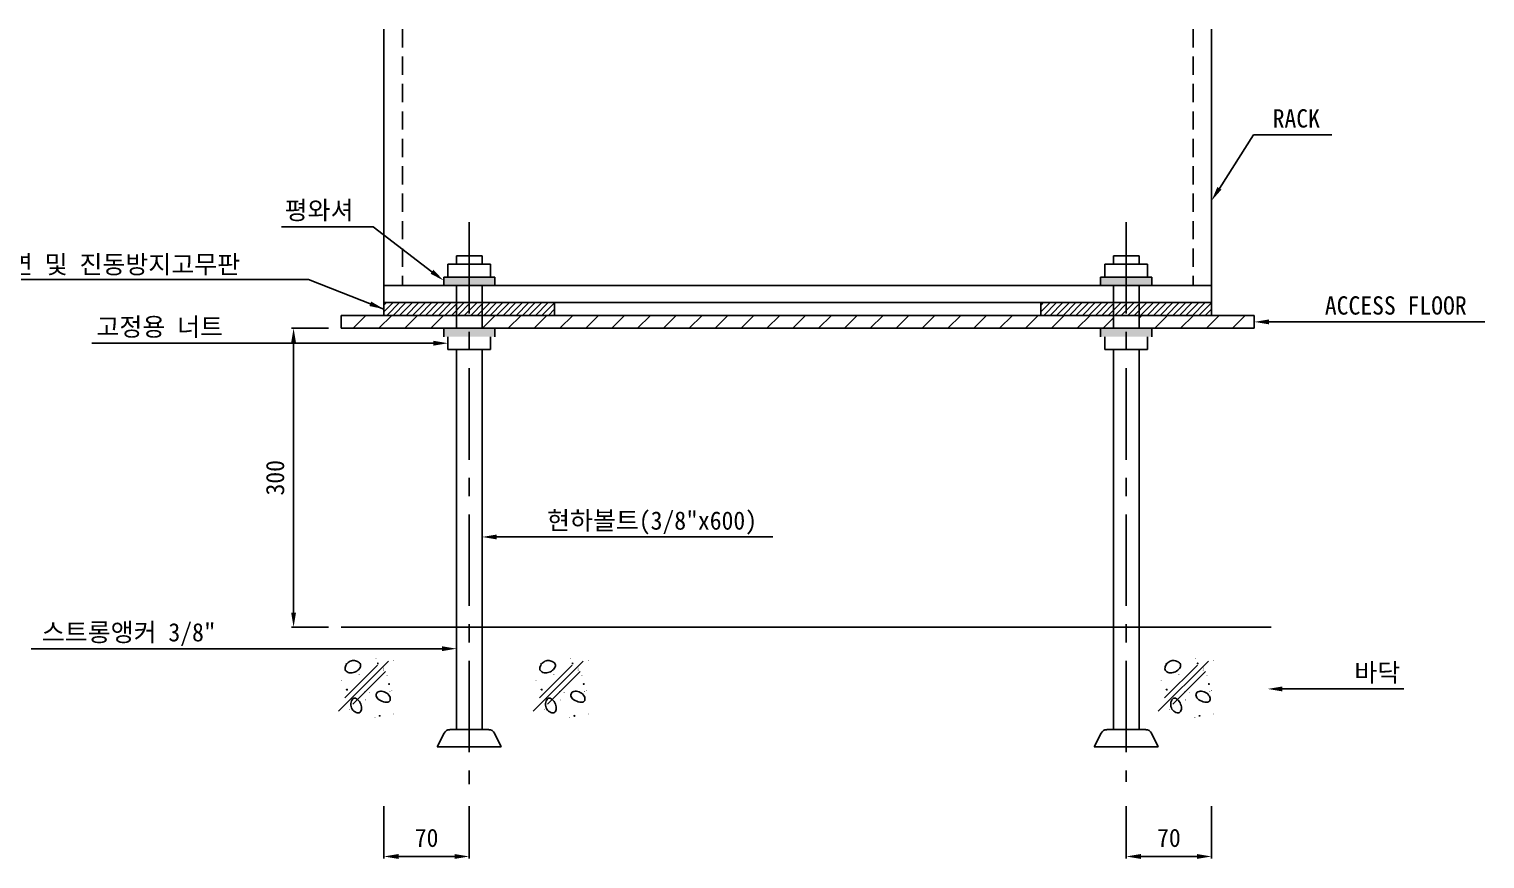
# Model space of a CAD drawing. Extents: x -169 to 3644, y -121 to 4107.
# Drawn here: x 2202 to 3396, y 1157 to 1838 of the extents above; entities that cross this region are included whole.
import ezdxf

# ---------------------------------------------------------------- set-up
doc = ezdxf.new("R2010")
doc.units = 0
doc.header["$LTSCALE"] = 60
doc.header["$MEASUREMENT"] = 0
doc.linetypes.add('A-CENTR01', pattern=[2, 1.25, -0.25, 0.25, -0.25])
doc.linetypes.add('HIDDEN', pattern=[0.375, 0.25, -0.125])
doc.layers.get('Defpoints').update_dxf_attribs({"linetype": 'CONTINUOUS'})
for name, color, linetype in [('TN-BASE', 253, 'CONTINUOUS'), ('TN-CNTL', 1, 'A-CENTR01'), ('TN-DIMS', 1, 'CONTINUOUS'), ('TN-LEAL', 1, 'CONTINUOUS'), ('TN-LEAT', 3, 'CONTINUOUS'), ('TN-PATT', 1, 'CONTINUOUS'), ('TN-STEL', 3, 'CONTINUOUS')]:
    doc.layers.add(name, color=color, linetype=linetype)
doc.styles.get("Standard").update_dxf_attribs({"font": 'GulimChe.ttf'})
doc.dimstyles.new('L30', dxfattribs={"dimscale": 6, "dimtxt": 2.5, "dimasz": 2, "dimexe": 0.3, "dimexo": 0.3, "dimgap": 1.25, "dimtad": 1, "dimdec": 0, "dimdsep": 46, "dimlunit": 6, "dimtxsty": 'Standard', "dimcen": 0, "dimclrd": 256, "dimclre": 256, "dimclrt": 3, "dimadec": 0, "dimazin": 0, "dimtfac": 0.666667, "dimtdec": 0, "dimtix": 1, "dimtmove": 2, "dimatfit": 3, "dimfxl": 0, "dimtolj": 1, "dimlwd": -1, "dimlwe": -1, "dimarcsym": 0})

# ---------------------------------------------------------------- blocks, each defined once
blk = doc.blocks.new('*D0')
at = {"layer": 'Defpoints', "color": 0}
for p in [(2492.7, 1202.3), (2562.7, 1202.3), (2562.7, 1159.2)]:
    blk.add_point(p, dxfattribs=at)
at = {"layer": 'TN-DIMS'}
for p, q in [((2492.7, 1200.5), (2492.7, 1157.4)), ((2562.7, 1200.5), (2562.7, 1157.4)), ((2504.7, 1159.2), (2550.7, 1159.2))]:
    blk.add_line(p, q, dxfattribs=at)
for points in [[(2504.7, 1161.2), (2504.7, 1157.2), (2492.7, 1159.2)], [(2550.7, 1161.2), (2550.7, 1157.2), (2562.7, 1159.2)]]:
    blk.add_solid(points, dxfattribs=at)
at = {"layer": 'TN-DIMS', "color": 3, "insert": (2527.7, 1174.4), "char_height": 15, "attachment_point": 5}
blk.add_mtext('\\A1;70', dxfattribs=at)
blk = doc.blocks.new('*D1')
at = {"layer": 'Defpoints', "color": 0}
for p in [(3101.6, 1202.3), (3171.6, 1202.3), (3171.6, 1159.2)]:
    blk.add_point(p, dxfattribs=at)
at = {"layer": 'TN-DIMS'}
for p, q in [((3101.6, 1200.5), (3101.6, 1157.4)), ((3171.6, 1200.5), (3171.6, 1157.4)), ((3113.6, 1159.2), (3159.6, 1159.2))]:
    blk.add_line(p, q, dxfattribs=at)
for points in [[(3113.6, 1161.2), (3113.6, 1157.2), (3101.6, 1159.2)], [(3159.6, 1161.2), (3159.6, 1157.2), (3171.6, 1159.2)]]:
    blk.add_solid(points, dxfattribs=at)
at = {"layer": 'TN-DIMS', "color": 3, "insert": (3136.6, 1174.4), "char_height": 15, "attachment_point": 5}
blk.add_mtext('\\A1;70', dxfattribs=at)
blk = doc.blocks.new('*D2')
at = {"layer": 'Defpoints', "color": 0}
for p in [(2418.6, 1592.7), (2449.1, 1592.7), (2449.1, 1347.3)]:
    blk.add_point(p, dxfattribs=at)
at = {"layer": 'TN-DIMS'}
for p, q in [((2447.3, 1592.7), (2416.8, 1592.7)), ((2418.6, 1359.3), (2418.6, 1580.7)), ((2447.3, 1347.3), (2416.8, 1347.3))]:
    blk.add_line(p, q, dxfattribs=at)
for points in [[(2416.6, 1580.7), (2420.6, 1580.7), (2418.6, 1592.7)], [(2416.6, 1359.3), (2420.6, 1359.3), (2418.6, 1347.3)]]:
    blk.add_solid(points, dxfattribs=at)
at = {"layer": 'TN-DIMS', "color": 3, "insert": (2403.5, 1470), "char_height": 15, "attachment_point": 5, "rotation": 90}
blk.add_mtext('\\A1;{\\fGulimChe|b0|i0|c129|p0;300}', dxfattribs=at)

msp = doc.modelspace()

# ---------------------------------------------------------------- hatches: boundary and pattern name
at = {"layer": 'TN-BASE'}
h = msp.add_hatch(dxfattribs=at)
h.set_pattern_fill('ANSI31', color=256, scale=120, style=0)
h.set_pattern_definition([(45, (1020.164, 60.607), (-10.6066, 10.6066), [])])
h.paths.add_polyline_path([(2573.2, 1603.2), (2573.2, 1592.7), (3091.1, 1592.7), (3091.1, 1603.2), (3040.2, 1603.2)])
h.paths.add_polyline_path([(3206.6, 1592.7), (3206.6, 1603.2), (3112.1, 1603.2), (3112.1, 1592.7)])
h.paths.add_polyline_path([(2457.7, 1603.2), (2457.7, 1592.7), (2552.2, 1592.7), (2552.2, 1603.2), (2501.3, 1603.2)])
at = {"layer": 'TN-PATT'}
h = msp.add_hatch(dxfattribs=at)
h.set_pattern_fill('ANSI31', color=256, scale=30, style=0)
h.set_pattern_definition([(45, (-938.419, -780.1467), (-2.6516504, 2.6516504), [])])
h.paths.add_polyline_path([(2552.2, 1603.2), (2552.2, 1613.7), (2501.3, 1613.7), (2492.7, 1613.7), (2492.7, 1603.2)])
h.paths.add_polyline_path([(2562.7, 1613.7), (2552.2, 1613.7), (2552.2, 1603.2), (2562.7, 1603.2)])
h.paths.add_polyline_path([(2562.7, 1603.2), (2573.2, 1603.2), (2573.2, 1613.7), (2562.7, 1613.7)])
h.paths.add_polyline_path([(2573.2, 1613.7), (2573.2, 1603.2), (2632.7, 1603.2), (2632.7, 1613.7)])
h = msp.add_hatch(dxfattribs=at)
h.set_pattern_fill('ANSI31', color=256, scale=30, style=0)
h.set_pattern_definition([(45, (-399.5402, -780.1467), (-2.6516504, 2.6516504), [])])
h.paths.add_polyline_path([(3091, 1603.2), (3091, 1613.7), (3040.2, 1613.7), (3031.5, 1613.7), (3031.5, 1603.2)])
h.paths.add_polyline_path([(3101.5, 1613.7), (3091, 1613.7), (3091, 1603.2), (3101.5, 1603.2)])
h.paths.add_polyline_path([(3101.5, 1603.2), (3112, 1603.2), (3112, 1613.7), (3101.5, 1613.7)])
h.paths.add_polyline_path([(3112, 1613.7), (3112, 1603.2), (3171.6, 1603.2), (3171.6, 1613.7)])

# ---------------------------------------------------------------- linework, layer by layer
at = {"layer": 'TN-BASE'}
for p, q in [((2457.7, 1347.3), (3220.6, 1347.3)), ((2455.4, 1278.5), (2496.5, 1319.6)), ((2460.6, 1289.4), (2487.5, 1316.3)), ((2615.2, 1278.5), (2656.2, 1319.6)), ((2620.3, 1289.4), (2647.2, 1316.3)), ((3127.9, 1278.5), (3169, 1319.6)), ((3133.1, 1289.4), (3160, 1316.3)), ((2467.2, 1284.2), (2494, 1311.1)), ((2626.9, 1284.2), (2653.8, 1311.1)), ((3139.7, 1284.2), (3166.5, 1311.1))]:
    msp.add_line(p, q, dxfattribs=at)
for points in [[(2460.9, 1312.5), (2461.3, 1311.8), (2461.8, 1311.2), (2462.5, 1310.7), (2463.4, 1310.3), (2464.3, 1310), (2465.3, 1309.9), (2466.4, 1309.9), (2467.5, 1310.1), (2468.5, 1310.4), (2469.5, 1310.8), (2470.4, 1311.4), (2471.3, 1312), (2472, 1312.7), (2472.7, 1313.5), (2473.2, 1314.2), (2473.5, 1314.9), (2473.6, 1315.6), (2473.6, 1316.3), (2473.5, 1316.9), (2473.2, 1317.5), (2472.7, 1318), (2472.2, 1318.5), (2471.6, 1318.9), (2470.9, 1319.3), (2470.2, 1319.6), (2469.4, 1319.8), (2468.5, 1320), (2467.7, 1320), (2466.8, 1320), (2466, 1319.8), (2465.1, 1319.5), (2464.3, 1319), (2463.5, 1318.4), (2462.7, 1317.7), (2462.1, 1316.9), (2461.5, 1316), (2461.1, 1315.1), (2460.9, 1314.2), (2460.8, 1313.3)], [(2620.7, 1312.5), (2621, 1311.8), (2621.6, 1311.2), (2622.3, 1310.7), (2623.1, 1310.3), (2624.1, 1310), (2625.1, 1309.9), (2626.1, 1309.9), (2627.2, 1310.1), (2628.2, 1310.4), (2629.2, 1310.8), (2630.2, 1311.4), (2631, 1312), (2631.8, 1312.7), (2632.4, 1313.5), (2632.9, 1314.2), (2633.2, 1314.9), (2633.4, 1315.6), (2633.4, 1316.3), (2633.2, 1316.9), (2632.9, 1317.5), (2632.5, 1318), (2632, 1318.5), (2631.3, 1318.9), (2630.7, 1319.3), (2629.9, 1319.6), (2629.1, 1319.8), (2628.3, 1320), (2627.4, 1320), (2626.6, 1320), (2625.7, 1319.8), (2624.8, 1319.5), (2624, 1319), (2623.2, 1318.4), (2622.5, 1317.7), (2621.8, 1316.9), (2621.3, 1316), (2620.9, 1315.1), (2620.6, 1314.2), (2620.5, 1313.3)], [(3133.4, 1312.5), (3133.8, 1311.8), (3134.3, 1311.2), (3135, 1310.7), (3135.9, 1310.3), (3136.8, 1310), (3137.9, 1309.9), (3138.9, 1309.9), (3140, 1310.1), (3141, 1310.4), (3142, 1310.8), (3142.9, 1311.4), (3143.8, 1312), (3144.5, 1312.7), (3145.2, 1313.5), (3145.7, 1314.2), (3146, 1314.9), (3146.1, 1315.6), (3146.1, 1316.3), (3146, 1316.9), (3145.7, 1317.5), (3145.2, 1318), (3144.7, 1318.5), (3144.1, 1318.9), (3143.4, 1319.3), (3142.7, 1319.6), (3141.9, 1319.8), (3141, 1320), (3140.2, 1320), (3139.3, 1320), (3138.5, 1319.8), (3137.6, 1319.5), (3136.8, 1319), (3136, 1318.4), (3135.2, 1317.7), (3134.6, 1316.9), (3134, 1316), (3133.6, 1315.1), (3133.4, 1314.2), (3133.3, 1313.3)], [(2487.8, 1288.5), (2488.7, 1287.7), (2489.8, 1287.1), (2491, 1286.6), (2492.3, 1286.2), (2493.5, 1285.9), (2494.7, 1285.8), (2495.8, 1285.9), (2496.6, 1286.2), (2497.3, 1286.6), (2497.7, 1287.3), (2497.9, 1288.1), (2497.9, 1289), (2497.7, 1289.9), (2497.3, 1290.8), (2496.7, 1291.7), (2496, 1292.6), (2495.1, 1293.3), (2494.1, 1293.8), (2493, 1294.3), (2491.9, 1294.6), (2490.8, 1294.8), (2489.8, 1294.8), (2488.8, 1294.6), (2487.9, 1294.3), (2487.3, 1293.9), (2486.8, 1293.3), (2486.4, 1292.6), (2486.3, 1291.8), (2486.4, 1291), (2486.6, 1290.1), (2487.1, 1289.3)], [(2647.5, 1288.5), (2648.5, 1287.7), (2649.6, 1287.1), (2650.8, 1286.6), (2652, 1286.2), (2653.3, 1285.9), (2654.4, 1285.8), (2655.5, 1285.9), (2656.4, 1286.2), (2657, 1286.6), (2657.4, 1287.3), (2657.6, 1288.1), (2657.6, 1289), (2657.4, 1289.9), (2657, 1290.8), (2656.5, 1291.7), (2655.7, 1292.6), (2654.8, 1293.3), (2653.8, 1293.8), (2652.8, 1294.3), (2651.7, 1294.6), (2650.6, 1294.8), (2649.5, 1294.8), (2648.5, 1294.6), (2647.7, 1294.3), (2647, 1293.9), (2646.5, 1293.3), (2646.2, 1292.6), (2646, 1291.8), (2646.1, 1291), (2646.4, 1290.1), (2646.8, 1289.3)], [(3160.3, 1288.5), (3161.2, 1287.7), (3162.3, 1287.1), (3163.5, 1286.6), (3164.8, 1286.2), (3166, 1285.9), (3167.2, 1285.8), (3168.3, 1285.9), (3169.1, 1286.2), (3169.8, 1286.6), (3170.2, 1287.3), (3170.4, 1288.1), (3170.4, 1289), (3170.2, 1289.9), (3169.8, 1290.8), (3169.2, 1291.7), (3168.5, 1292.6), (3167.6, 1293.3), (3166.6, 1293.8), (3165.5, 1294.3), (3164.4, 1294.6), (3163.3, 1294.8), (3162.3, 1294.8), (3161.3, 1294.6), (3160.4, 1294.3), (3159.8, 1293.9), (3159.3, 1293.3), (3158.9, 1292.6), (3158.8, 1291.8), (3158.9, 1291), (3159.1, 1290.1), (3159.6, 1289.3)], [(2466.1, 1281.2), (2466.6, 1280.1), (2467.3, 1279.2), (2468.1, 1278.4), (2469, 1277.8), (2469.9, 1277.3), (2470.8, 1277.1), (2471.7, 1277), (2472.5, 1277.2), (2473.1, 1277.6), (2473.6, 1278.2), (2474, 1279), (2474.2, 1279.9), (2474.3, 1280.9), (2474.3, 1282), (2474.1, 1283.1), (2473.7, 1284.2), (2473.2, 1285.3), (2472.6, 1286.3), (2471.9, 1287.2), (2471.1, 1288), (2470.3, 1288.6), (2469.4, 1289), (2468.6, 1289.1), (2467.8, 1289), (2467.2, 1288.5), (2466.6, 1287.8), (2466.1, 1286.9), (2465.8, 1285.9), (2465.6, 1284.7), (2465.6, 1283.5), (2465.7, 1282.3)], [(2625.8, 1281.2), (2626.3, 1280.1), (2627, 1279.2), (2627.8, 1278.4), (2628.7, 1277.8), (2629.6, 1277.3), (2630.5, 1277.1), (2631.4, 1277), (2632.2, 1277.2), (2632.8, 1277.6), (2633.4, 1278.2), (2633.7, 1279), (2634, 1279.9), (2634.1, 1280.9), (2634, 1282), (2633.8, 1283.1), (2633.5, 1284.2), (2633, 1285.3), (2632.3, 1286.3), (2631.6, 1287.2), (2630.8, 1288), (2630, 1288.6), (2629.1, 1289), (2628.3, 1289.1), (2627.6, 1289), (2626.9, 1288.5), (2626.3, 1287.8), (2625.9, 1286.9), (2625.5, 1285.9), (2625.3, 1284.7), (2625.3, 1283.5), (2625.5, 1282.3)], [(3138.6, 1281.2), (3139.1, 1280.1), (3139.8, 1279.2), (3140.6, 1278.4), (3141.5, 1277.8), (3142.4, 1277.3), (3143.3, 1277.1), (3144.2, 1277), (3145, 1277.2), (3145.6, 1277.6), (3146.1, 1278.2), (3146.5, 1279), (3146.8, 1279.9), (3146.8, 1280.9), (3146.8, 1282), (3146.6, 1283.1), (3146.2, 1284.2), (3145.7, 1285.3), (3145.1, 1286.3), (3144.4, 1287.2), (3143.6, 1288), (3142.8, 1288.6), (3141.9, 1289), (3141.1, 1289.1), (3140.4, 1289), (3139.7, 1288.5), (3139.1, 1287.8), (3138.6, 1286.9), (3138.3, 1285.9), (3138.1, 1284.7), (3138.1, 1283.5), (3138.2, 1282.3)]]:
    msp.add_lwpolyline(points, close=True, dxfattribs=at)
for points, const_width in [([(2461.4, 1317.6, 1), (2461.7, 1317.6, 1)], 0.327), ([(2461.4, 1316.9, 1), (2461.7, 1316.9, 1)], 0.327), ([(2486, 1321.5, 1), (2486.3, 1321.5, 1)], 0.327), ([(2487.3, 1317.6, 1), (2488.1, 1317.6, 1)], 0.817), ([(2492.1, 1313.8, 1), (2492.5, 1313.8, 1)], 0.327), ([(2500.6, 1319.9, 1), (2500.9, 1319.9, 1)], 0.327), ([(2621.1, 1317.6, 1), (2621.5, 1317.6, 1)], 0.327), ([(2621.1, 1316.9, 1), (2621.5, 1316.9, 1)], 0.327), ([(2645.7, 1321.5, 1), (2646, 1321.5, 1)], 0.327), ([(2647, 1317.6, 1), (2647.8, 1317.6, 1)], 0.817), ([(2651.9, 1313.8, 1), (2652.2, 1313.8, 1)], 0.327), ([(2660.3, 1319.9, 1), (2660.6, 1319.9, 1)], 0.327), ([(3133.9, 1317.6, 1), (3134.2, 1317.6, 1)], 0.327), ([(3133.9, 1316.9, 1), (3134.2, 1316.9, 1)], 0.327), ([(3158.5, 1321.5, 1), (3158.8, 1321.5, 1)], 0.327), ([(3159.8, 1317.6, 1), (3160.6, 1317.6, 1)], 0.817), ([(3164.6, 1313.8, 1), (3165, 1313.8, 1)], 0.327), ([(3173.1, 1319.9, 1), (3173.4, 1319.9, 1)], 0.327), ([(2457.6, 1303.8, 1), (2457.9, 1303.8, 1)], 0.327), ([(2472.1, 1308.4, 1), (2472.5, 1308.4, 1)], 0.408), ([(2492.1, 1312.2, 1), (2492.5, 1312.2, 1)], 0.408), ([(2495.2, 1307.6, 1), (2495.5, 1307.6, 1)], 0.327), ([(2617.3, 1303.8, 1), (2617.6, 1303.8, 1)], 0.327), ([(2631.9, 1308.4, 1), (2632.3, 1308.4, 1)], 0.408), ([(2651.8, 1312.2, 1), (2652.2, 1312.2, 1)], 0.408), ([(2654.9, 1307.6, 1), (2655.3, 1307.6, 1)], 0.327), ([(3130.1, 1303.8, 1), (3130.4, 1303.8, 1)], 0.327), ([(3144.6, 1308.4, 1), (3145, 1308.4, 1)], 0.408), ([(3164.6, 1312.2, 1), (3165, 1312.2, 1)], 0.408), ([(3167.7, 1307.6, 1), (3168, 1307.6, 1)], 0.327), ([(2461.4, 1296.1, 1), (2461.7, 1296.1, 1)], 0.327), ([(2461.9, 1296.1, 1), (2462.8, 1296.1, 1)], 0.817), ([(2476.8, 1294.6, 1), (2477.1, 1294.6, 1)], 0.327), ([(2480.6, 1293.8, 1), (2480.9, 1293.8, 1)], 0.327), ([(2496.5, 1300.7, 1), (2497.3, 1300.7, 1)], 0.817), ([(2497.5, 1294.6, 1), (2497.8, 1294.6, 1)], 0.327), ([(2499, 1295.4, 1), (2499.4, 1295.4, 1)], 0.327), ([(2621.1, 1296.1, 1), (2621.5, 1296.1, 1)], 0.327), ([(2621.7, 1296.1, 1), (2622.5, 1296.1, 1)], 0.817), ([(2636.5, 1294.6, 1), (2636.8, 1294.6, 1)], 0.327), ([(2640.3, 1293.8, 1), (2640.7, 1293.8, 1)], 0.327), ([(2656.2, 1300.7, 1), (2657, 1300.7, 1)], 0.817), ([(2657.2, 1294.6, 1), (2657.6, 1294.6, 1)], 0.327), ([(2658.8, 1295.4, 1), (2659.1, 1295.4, 1)], 0.327), ([(3133.9, 1296.1, 1), (3134.2, 1296.1, 1)], 0.327), ([(3134.4, 1296.1, 1), (3135.3, 1296.1, 1)], 0.817), ([(3149.3, 1294.6, 1), (3149.6, 1294.6, 1)], 0.327), ([(3153.1, 1293.8, 1), (3153.4, 1293.8, 1)], 0.327), ([(3169, 1300.7, 1), (3169.8, 1300.7, 1)], 0.817), ([(3170, 1294.6, 1), (3170.3, 1294.6, 1)], 0.327), ([(3171.5, 1295.4, 1), (3171.9, 1295.4, 1)], 0.327), ([(2464.5, 1280, 1), (2464.8, 1280, 1)], 0.327), ([(2477.5, 1287.7, 1), (2477.9, 1287.7, 1)], 0.327), ([(2624.2, 1280, 1), (2624.5, 1280, 1)], 0.327), ([(2637.3, 1287.7, 1), (2637.6, 1287.7, 1)], 0.327), ([(3137, 1280, 1), (3137.3, 1280, 1)], 0.327), ([(3150, 1287.7, 1), (3150.4, 1287.7, 1)], 0.327), ([(2485.2, 1273.1, 1), (2485.5, 1273.1, 1)], 0.327), ([(2488.8, 1274.6, 1), (2489.6, 1274.6, 1)], 0.817), ([(2500.6, 1276.2, 1), (2500.9, 1276.2, 1)], 0.327), ([(2645, 1273.1, 1), (2645.3, 1273.1, 1)], 0.327), ([(2648.5, 1274.6, 1), (2649.4, 1274.6, 1)], 0.817), ([(2660.3, 1276.2, 1), (2660.6, 1276.2, 1)], 0.327), ([(3157.7, 1273.1, 1), (3158, 1273.1, 1)], 0.327), ([(3161.3, 1274.6, 1), (3162.1, 1274.6, 1)], 0.817), ([(3173.1, 1276.2, 1), (3173.4, 1276.2, 1)], 0.327)]:
    msp.add_lwpolyline(points, format="xyb", close=True, dxfattribs=dict(at, const_width=const_width))
at = {"layer": 'TN-CNTL'}
for p, q in [((2562.7, 1679.8), (2562.7, 1218.4)), ((3101.6, 1679.8), (3101.6, 1220.5))]:
    msp.add_line(p, q, dxfattribs=at)
at = {"layer": 'TN-LEAL'}
for points in [[(3178, 1707.5), (3206, 1751.4), (3270.3, 1751.4)], [(2532.1, 1639.1), (2483.8, 1676), (2408.7, 1676)], [(3218.6, 1597.9), (3395.8, 1597.9)], [(2533.2, 1580.4), (2253.1, 1580.4)], [(2585.2, 1421.4), (2811.6, 1421.4)], [(2540.2, 1329.7), (2203.4, 1329.7)], [(3229.6, 1296.7), (3329.4, 1296.7)]]:
    msp.add_lwpolyline(points, dxfattribs=at)
for points in [[(3179.7, 1706.5), (3171.6, 1697.4), (3176.3, 1708.6)], [(2533.3, 1640.7), (2541.7, 1631.8), (2530.9, 1637.5)], [(3218.6, 1595.9), (3206.6, 1597.9), (3218.6, 1599.9)], [(2533.2, 1582.4), (2545.2, 1580.4), (2533.2, 1578.4)], [(2585.2, 1419.4), (2573.2, 1421.4), (2585.2, 1423.4)], [(2540.2, 1331.7), (2552.2, 1329.7), (2540.2, 1327.7)], [(3229.6, 1294.7), (3217.6, 1296.7), (3229.6, 1298.7)]]:
    msp.add_solid(points, dxfattribs=at)
at = {"layer": 'TN-STEL'}
for p, q in [((2492.7, 1613.7), (2492.7, 1838.2)), ((3171.6, 1613.7), (3171.6, 1838.2)), ((2552.2, 1652.2), (2573.2, 1652.2)), ((2552.2, 1645.2), (2552.2, 1652.2)), ((2573.2, 1645.2), (2573.2, 1652.2)), ((3112.1, 1652.2), (3091.1, 1652.2)), ((3091.1, 1645.2), (3091.1, 1652.2)), ((3112.1, 1645.2), (3112.1, 1652.2)), ((2545.2, 1645.2), (2580.2, 1645.2)), ((2545.2, 1645.2), (2545.2, 1634.7)), ((2580.2, 1645.2), (2580.2, 1634.7)), ((3119.1, 1645.2), (3084.1, 1645.2)), ((3084.1, 1645.2), (3084.1, 1634.7)), ((3119.1, 1645.2), (3119.1, 1634.7)), ((2492.7, 1627.7), (3171.6, 1627.7)), ((2541.7, 1634.7), (2583.7, 1634.7)), ((2541.7, 1634.7), (2541.7, 1627.7)), ((2552.2, 1592.7), (2552.2, 1627.7)), ((2573.2, 1592.7), (2573.2, 1627.7)), ((2583.7, 1634.7), (2583.7, 1627.7)), ((3122.6, 1634.7), (3080.6, 1634.7)), ((3080.6, 1634.7), (3080.6, 1627.7)), ((3091.1, 1592.7), (3091.1, 1627.7)), ((3112.1, 1592.7), (3112.1, 1627.7)), ((3122.6, 1634.7), (3122.6, 1627.7)), ((2492.7, 1613.7), (3171.6, 1613.7)), ((2492.7, 1613.7), (2492.7, 1603.2)), ((2501.3, 1613.7), (2562.7, 1613.7)), ((2624, 1613.7), (2562.7, 1613.7)), ((2632.7, 1603.2), (2632.7, 1613.7)), ((3031.5, 1613.7), (3031.5, 1603.2)), ((3040.2, 1613.7), (3101.6, 1613.7)), ((3162.9, 1613.7), (3101.6, 1613.7)), ((3171.6, 1603.2), (3171.6, 1613.7)), ((2457.7, 1603.2), (3206.6, 1603.2)), ((2457.7, 1592.7), (2457.7, 1603.2)), ((3206.6, 1592.7), (3206.6, 1603.2)), ((2457.7, 1592.7), (3206.6, 1592.7)), ((2541.7, 1592.7), (2583.7, 1592.7)), ((2541.7, 1592.7), (2541.7, 1585.7)), ((2583.7, 1592.7), (2583.7, 1585.7)), ((3122.6, 1592.7), (3080.6, 1592.7)), ((3080.6, 1592.7), (3080.6, 1585.7)), ((3122.6, 1592.7), (3122.6, 1585.7)), ((2545.2, 1575.2), (2545.2, 1585.7)), ((2580.2, 1575.2), (2580.2, 1585.7)), ((3084, 1575.2), (3084, 1585.7)), ((3119.1, 1575.2), (3119.1, 1585.7)), ((2545.2, 1575.2), (2580.2, 1575.2)), ((2552.2, 1347.3), (2552.2, 1575.2)), ((2573.2, 1347.3), (2573.2, 1575.2)), ((3119.1, 1575.2), (3084.1, 1575.2)), ((3091.1, 1347.3), (3091.1, 1575.2)), ((3112.1, 1347.3), (3112.1, 1575.2)), ((2552.2, 1347.3), (2552.2, 1263.3)), ((2552.2, 1347.3), (2552.2, 1263.3)), ((2573.2, 1263.3), (2573.2, 1347.3)), ((2573.2, 1347.3), (2573.2, 1263.3)), ((3091.1, 1263.3), (3091.1, 1347.3)), ((3091.1, 1347.3), (3091.1, 1263.3)), ((3112.1, 1347.3), (3112.1, 1263.3)), ((3112.1, 1347.3), (3112.1, 1263.3)), ((2536.4, 1249.3), (2542, 1260.4)), ((2546.7, 1263.3), (2578.7, 1263.3)), ((2588.9, 1249.3), (2583.4, 1260.4)), ((3075.3, 1249.3), (3080.9, 1260.4)), ((3085.6, 1263.3), (3117.6, 1263.3)), ((3127.8, 1249.3), (3122.3, 1260.4)), ((2536.4, 1249.3), (2588.9, 1249.3)), ((3075.3, 1249.3), (3127.8, 1249.3))]:
    msp.add_line(p, q, dxfattribs=at)
at = {"layer": 'TN-STEL', "linetype": 'HIDDEN'}
for p, q in [((2507.9, 1838.2), (2507.9, 1627.7)), ((3156.4, 1838.2), (3156.4, 1627.7))]:
    msp.add_line(p, q, dxfattribs=at)
at = {"layer": 'TN-STEL'}
for centre, start, end in [((2546.7, 1258), 90, 153.4349), ((2578.7, 1258), 26.5651, 90), ((3085.6, 1258), 90, 153.4349), ((3117.6, 1258), 26.5651, 90)]:
    msp.add_arc(centre, 5.25, start, end, dxfattribs=at)
at = {"layer": 'TN-STEL', "linetype": 'ByBlock'}
for p in [(2562.7, 1249.3), (3101.6, 1249.3)]:
    msp.add_point(p, dxfattribs=at)
at = {"layer": 'TN-STEL'}
for points in [[(2541.7, 1627.7), (2583.7, 1627.7), (2541.7, 1634.7), (2583.7, 1634.7)], [(3122.6, 1627.7), (3080.6, 1627.7), (3122.6, 1634.7), (3080.6, 1634.7)], [(2541.7, 1585.7), (2583.7, 1585.7), (2541.7, 1592.7), (2583.7, 1592.7)], [(3122.6, 1585.7), (3080.6, 1585.7), (3122.6, 1592.7), (3080.6, 1592.7)]]:
    msp.add_solid(points, dxfattribs=at)

# ---------------------------------------------------------------- texts
at = {"layer": 'TN-LEAT'}
for s, p in [('RACK', (3221.7, 1757.4)), ('평와셔', (2411.3, 1682)), ('절연 및 진동방지고무판', (2167.1, 1637.6)), ('ACCESS FLOOR', (3264.5, 1603.9)), ('고정용 너트', (2256.9, 1586.4)), ('현하볼트(3/8"x600)', (2626.5, 1427.4)), ('스트롱앵커 3/8"', (2212.1, 1335.7)), ('바닥', (3288.7, 1302.7))]:
    msp.add_text(s, height=15, dxfattribs=at).set_placement(p)

# ---------------------------------------------------------------- dimensions: what is measured, and where the dimension line sits
at = {"layer": 'TN-DIMS'}
dim = msp.add_linear_dim(base=(2418.6, 1592.7), p1=(2449.1, 1347.3), p2=(2449.1, 1592.7), angle=90, text='{\\fGulimChe|b0|i0|c129|p0;300}', dimstyle='L30', dxfattribs=at)
dim.commit()
dim.dimension.update_dxf_attribs({"geometry": '*D2', "text_midpoint": (2403.5, 1470)})
for base, p1, p2, picture, middle in [((2562.7, 1159.2), (2492.7, 1202.3), (2562.7, 1202.3), '*D0', (2527.7, 1174.4)), ((3171.6, 1159.2), (3101.6, 1202.3), (3171.6, 1202.3), '*D1', (3136.6, 1174.4))]:
    dim = msp.add_linear_dim(base=base, p1=p1, p2=p2, dimstyle='L30', dxfattribs=at)
    dim.commit()
    dim.dimension.update_dxf_attribs({"geometry": picture, "text_midpoint": middle})

# ---------------------------------------------------------------- leaders
at = {"layer": 'TN-LEAL'}
msp.add_leader([(2492.7, 1608.4), (2430.9, 1632.6), (2162.1, 1632.6)], dimstyle='L30', dxfattribs=at)

doc.saveas('drawing.dxf')
